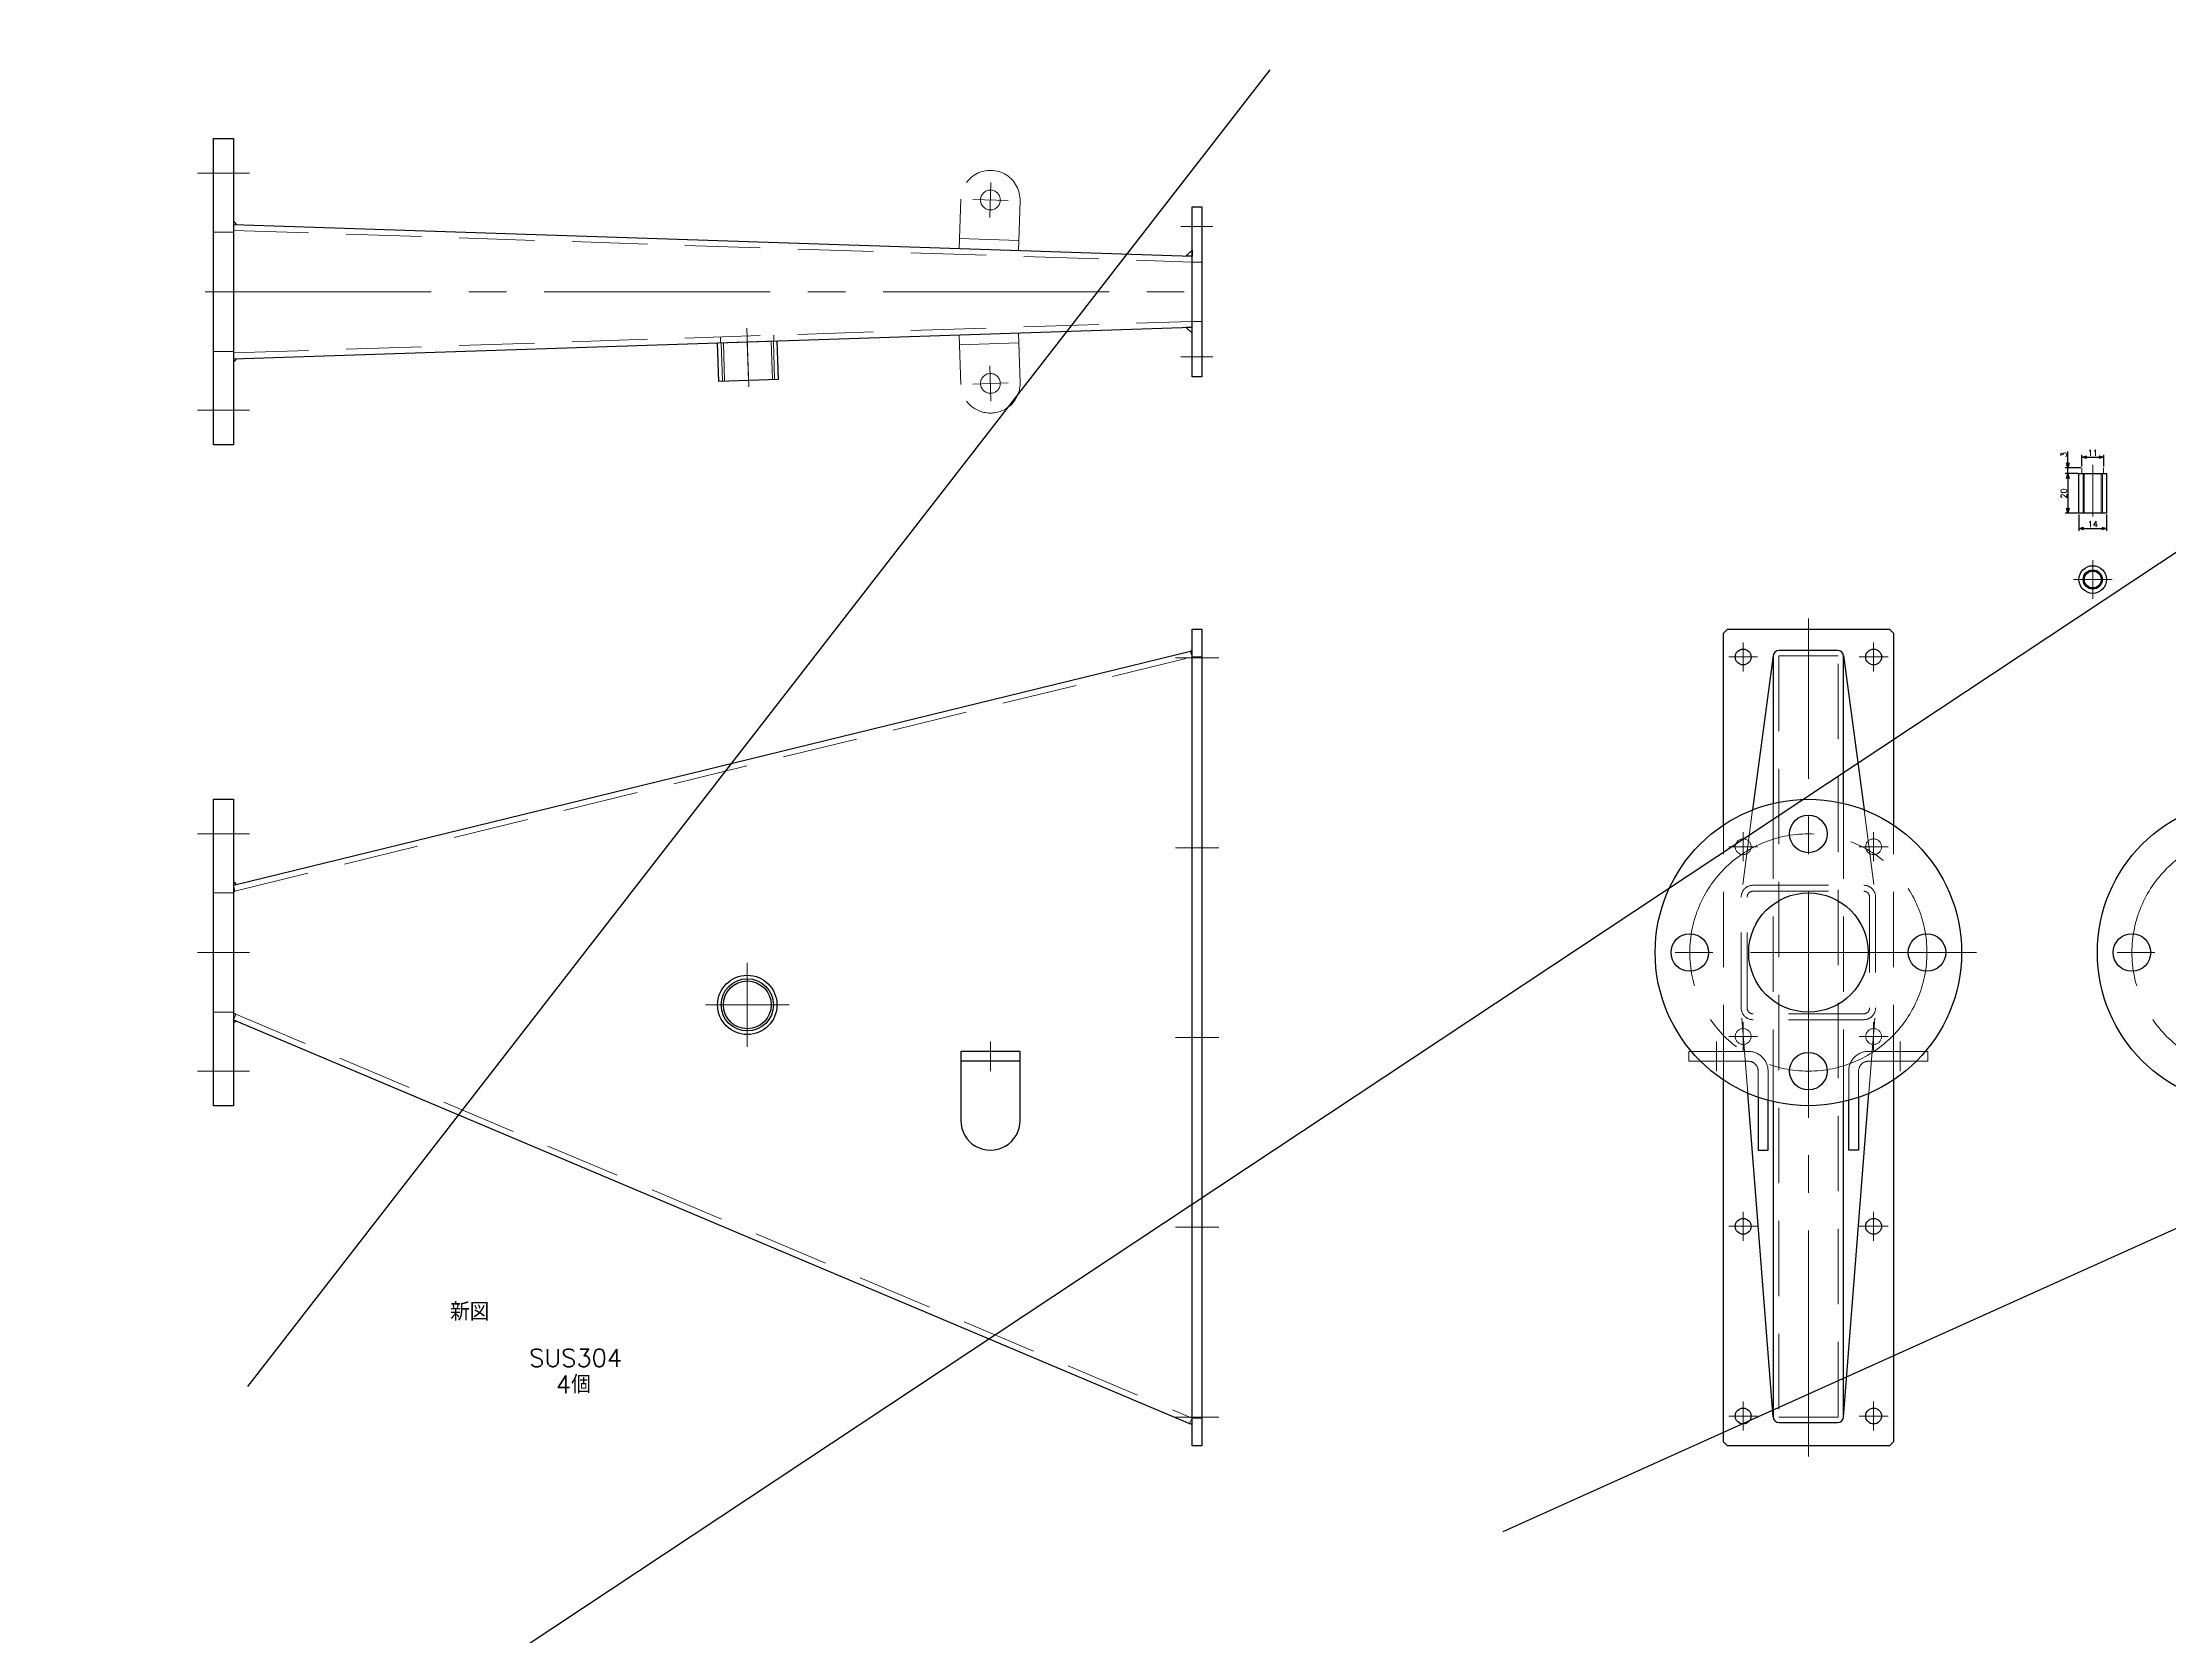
# Model space of a CAD drawing. Header units: millimetres. Extents: x -16130 to 36813, y -8099 to 27484.
# Drawn here: x 7992 to 9068, y 25381 to 26187 of the extents above; entities that cross this region are included whole.
import ezdxf

# ---------------------------------------------------------------- set-up
doc = ezdxf.new("R2010")
doc.units = ezdxf.units.MM
doc.header["$LTSCALE"] = 6
doc.header["$PDMODE"] = 99
doc.header["$PDSIZE"] = 1
doc.linetypes.add('CENTER2', pattern=[28.575, 19.05, -3.175, 3.175, -3.175])
doc.linetypes.add('HIDDEN', pattern=[9.525, 6.35, -3.175])
for name, color, linetype, lineweight in [('04_HIDDEN', 2, 'HIDDEN', 13), ('05_CENTER', 4, 'CENTER2', 13), ('07_TEXT', 3, 'Continuous', 13), ('08_DIM', 3, 'Continuous', 13)]:
    doc.layers.add(name, color=color, linetype=linetype, lineweight=lineweight)
doc.layers.add('10_DRAFT', color=8, linetype='Continuous', lineweight=0, plot=False)
doc.styles.add('KSS_TXT', font='txt.shx', dxfattribs={"bigfont": 'extfont2.shx'})
doc.dimstyles.new('KSS_DIM', dxfattribs={"dimtxt": 3, "dimasz": 2.5, "dimexe": 1.25, "dimexo": 0.625, "dimtad": 1, "dimdsep": 46, "dimtxsty": 'KSS_TXT', "dimblk": 'OPEN30', "dimcen": 0, "dimazin": 2, "dimtfac": 0.75, "dimtmove": 0, "dimatfit": 3, "dimldrblk": 'OPEN30', "dimfxl": 1, "dimtolj": 1, "dimarcsym": 0})

# ---------------------------------------------------------------- blocks, each defined once
blk = doc.blocks.new('A$C68293EE5_1_1')
at = {"color": 0}
blk.add_lwpolyline([(20, -23.2), (20, -50), (25, -50), (25, -24.8)], dxfattribs=at)
at = {"layer": '04_HIDDEN'}
for points in [[(15, 0), (-15, 0), (-15, -5), (15, -5, -0.414214), (20, -10), (20, -23.2)], [(25, -24.8), (25, -10, 0.414214), (15, 0)]]:
    blk.add_lwpolyline(points, format="xyb", dxfattribs=at)
at = {"layer": '05_CENTER'}
blk.add_line((-1, 5), (-1, -10), dxfattribs=at)
blk = doc.blocks.new('A$C473A0517_1_1_1')
at = {"color": 0}
for p, q in [((14.8, 152.8), (-14.8, 152.8)), ((-17.8, 149.8), (-17.8, 75.4)), ((17.8, 75.4), (17.8, 149.8)), ((-17.8, -75.4), (-17.8, -234.8)), ((17.8, -234.8), (17.8, -75.4)), ((-14.8, -237.8), (14.8, -237.8))]:
    blk.add_line(p, q, dxfattribs=at)
for p, q in [((-17.8, 150.2), (-28.2, 72.2)), ((17.8, 150.2), (28.2, 72.2)), ((-17.8, -235), (-30.6, -71.2)), ((17.8, -235), (30.6, -71.2))]:
    blk.add_line(p, q)
for points in [[(-43, 64.5), (-43, 161.5), (-41, 163.5), (41, 163.5), (43, 161.5), (43, 64.5)], [(43, -64.5), (43, -247.5), (41, -249.5), (-41, -249.5), (-43, -247.5), (-43, -64.5)]]:
    blk.add_lwpolyline(points, dxfattribs=at)
for centre, radius in [((-33, 149.5), 4), ((33, 149.5), 4), ((0, 0), 77.5), ((0, 60), 9.5), ((0, 0), 30.2), ((-60, 0), 9.5), ((60, 0), 9.5), ((0, -60), 9.5), ((-33, -138.5), 4), ((33, -138.5), 4), ((-33, -234.5), 4), ((33, -234.5), 4)]:
    blk.add_circle(centre, radius, dxfattribs=at)
for centre, start, end in [((-14.8, 149.8), 90, 180), ((14.8, 149.8), 0, 90), ((-14.8, -234.8), 180, 270), ((14.8, -234.8), 270, 0)]:
    blk.add_arc(centre, 3, start, end, dxfattribs=at)
at = {"layer": '04_HIDDEN'}
for p, q in [((-17.8, 75.4), (-17.8, -75.4)), ((17.8, 75.4), (17.8, -75.4)), ((-28.2, 72.2), (-33.9, 28.8)), ((28.2, 72.2), (33.9, 28.8)), ((-30.6, -71.2), (-34, -28.5)), ((30.6, -71.2), (34, -28.5))]:
    blk.add_line(p, q, dxfattribs=at)
blk.add_lwpolyline([(-15, -235), (15, -235), (15, 150), (-15, 150)], close=True, dxfattribs=at)
for points in [[(-43, -64.5), (-43, 64.5)], [(43, -64.5), (43, 64.5)]]:
    blk.add_lwpolyline(points, dxfattribs=at)
for points in [[(-28, 34), (28, 34, -0.414214), (34, 28), (34, -28, -0.414214), (28, -34), (-28, -34, -0.414214), (-34, -28), (-34, 28, -0.414214)], [(-28, 31), (28, 31, -0.414214), (31, 28), (31, -28, -0.414214), (28, -31), (-28, -31, -0.414214), (-31, -28), (-31, 28, -0.414214)]]:
    blk.add_lwpolyline(points, format="xyb", close=True, dxfattribs=at)
for centre in [(-33, 53.5), (33, 53.5), (-33, -42.5), (33, -42.5)]:
    blk.add_circle(centre, 4, dxfattribs=at)
at = {"layer": '05_CENTER'}
for p, q in [((0, -255), (0, 169)), ((-33, 142.2), (-33, 156.8)), ((33, 142.2), (33, 156.8)), ((-25.7, 149.5), (-40.3, 149.5)), ((25.7, 149.5), (40.3, 149.5)), ((-33, 46.2), (-33, 60.8)), ((33, 46.2), (33, 60.8)), ((-25.7, 53.5), (-40.3, 53.5)), ((25.7, 53.5), (40.3, 53.5)), ((85, 0), (-85, 0)), ((-25.7, -42.5), (-40.3, -42.5)), ((-33, -49.8), (-33, -35.2)), ((25.7, -42.5), (40.3, -42.5)), ((33, -49.8), (33, -35.2)), ((-25.7, -138.5), (-40.3, -138.5)), ((-33, -145.8), (-33, -131.2)), ((25.7, -138.5), (40.3, -138.5)), ((33, -145.8), (33, -131.2)), ((-25.7, -234.5), (-40.3, -234.5)), ((-33, -241.8), (-33, -227.2)), ((25.7, -234.5), (40.3, -234.5)), ((33, -241.8), (33, -227.2))]:
    blk.add_line(p, q, dxfattribs=at)
blk.add_circle((0, 0), 60, dxfattribs=at)
at = {"layer": '10_DRAFT'}
for p, q in [((19.1, 0), (-19.1, 0)), ((15, 0), (-15, 0))]:
    blk.add_line(p, q, dxfattribs=at)
blk.add_blockref('A$C68293EE5_1_1', (-45.4, -50))
at = {"xscale": -1}
blk.add_blockref('A$C68293EE5_1_1', (45.4, -50), dxfattribs=at)
blk = doc.blocks.new('A$C2271572E_1_1_1')
at = {"color": 0}
for centre, radius in [((0, 0), 77.5), ((0, 60), 9.5), ((0, 0), 30.2), ((-60, 0), 9.5), ((60, 0), 9.5), ((0, -60), 9.5)]:
    blk.add_circle(centre, radius, dxfattribs=at)
at = {"layer": '04_HIDDEN'}
for points in [[(-28, 34), (28, 34, -0.414214), (34, 28), (34, -28, -0.414214), (28, -34), (-28, -34, -0.414214), (-34, -28), (-34, 28, -0.414214)], [(-28, 31), (28, 31, -0.414214), (31, 28), (31, -28, -0.414214), (28, -31), (-28, -31, -0.414214), (-31, -28), (-31, 28, -0.414214)]]:
    blk.add_lwpolyline(points, format="xyb", close=True, dxfattribs=at)
at = {"layer": '05_CENTER'}
for p, q in [((0, -85), (0, 85)), ((0, 75.7), (0, 44.3)), ((85, 0), (-85, 0)), ((0, -44.3), (0, -75.7))]:
    blk.add_line(p, q, dxfattribs=at)
blk.add_circle((0, 0), 60, dxfattribs=at)
blk = doc.blocks.new('_Open30')
at = {"color": 0, "linetype": 'ByBlock', "lineweight": -2}
for p, q in [((-1, 0.27), (0, 0)), ((0, 0), (-1, -0.27)), ((0, 0), (-1, 0))]:
    blk.add_line(p, q, dxfattribs=at)
blk = doc.blocks.new('*D2601')
at = {"layer": '08_DIM', "color": 0, "lineweight": -2, "transparency": 16777216}
for p, q in [((9024, 25972.5), (9024, 25978.5)), ((9026.5, 25977.3), (9032.5, 25977.3)), ((9035, 25972.5), (9035, 25978.5))]:
    blk.add_line(p, q, dxfattribs=at)
at = {"layer": 'Defpoints', "color": 0, "transparency": 16777216}
for p in [(9035, 25977.3), (9024, 25971.9), (9035, 25971.9)]:
    blk.add_point(p, dxfattribs=at)
at = {"layer": '08_DIM', "color": 0, "lineweight": -2, "transparency": 16777216, "xscale": 2.5, "yscale": 2.5, "zscale": 2.5, "rotation": 180}
blk.add_blockref('_Open30', (9024, 25977.3), dxfattribs=at)
at = {"layer": '08_DIM', "color": 0, "lineweight": -2, "transparency": 16777216, "xscale": 2.5, "yscale": 2.5, "zscale": 2.5}
blk.add_blockref('_Open30', (9035, 25977.3), dxfattribs=at)
at = {"layer": '08_DIM', "color": 0, "transparency": 16777216, "insert": (9029.5, 25979.4), "char_height": 3, "attachment_point": 5, "style": 'KSS_TXT'}
blk.add_mtext('\\A1;11', dxfattribs=at)
blk = doc.blocks.new('*D2602')
at = {"layer": '08_DIM', "color": 0, "lineweight": -2, "transparency": 16777216}
for p, q in [((9021.9, 25968.9), (9015.6, 25968.9)), ((9016.9, 25966.4), (9016.9, 25951.4)), ((9021.9, 25948.9), (9015.6, 25948.9))]:
    blk.add_line(p, q, dxfattribs=at)
at = {"layer": 'Defpoints', "color": 0, "transparency": 16777216}
for p in [(9022.5, 25968.9), (9016.9, 25948.9), (9022.5, 25948.9)]:
    blk.add_point(p, dxfattribs=at)
at = {"layer": '08_DIM', "color": 0, "lineweight": -2, "transparency": 16777216, "xscale": 2.5, "yscale": 2.5, "zscale": 2.5}
for p, rotation in [((9016.9, 25968.9), 90), ((9016.9, 25948.9), 270)]:
    blk.add_blockref('_Open30', p, dxfattribs=dict(at, rotation=rotation))
at = {"layer": '08_DIM', "color": 0, "transparency": 16777216, "insert": (9014.8, 25958.9), "char_height": 3, "attachment_point": 5, "rotation": 90, "style": 'KSS_TXT'}
blk.add_mtext('\\A1;20', dxfattribs=at)
blk = doc.blocks.new('*D2603')
at = {"layer": '08_DIM', "color": 0, "lineweight": -2, "transparency": 16777216}
for p, q in [((9016.9, 25974.4), (9016.9, 25980.1)), ((9023.4, 25971.9), (9015.6, 25971.9)), ((9021.9, 25968.9), (9015.6, 25968.9)), ((9016.9, 25968.9), (9016.9, 25971.9)), ((9016.9, 25966.4), (9016.9, 25963.9))]:
    blk.add_line(p, q, dxfattribs=at)
at = {"layer": 'Defpoints', "color": 0, "transparency": 16777216}
for p in [(9016.9, 25971.9), (9022.5, 25968.9), (9024, 25971.9)]:
    blk.add_point(p, dxfattribs=at)
at = {"layer": '08_DIM', "color": 0, "lineweight": -2, "transparency": 16777216, "xscale": 2.5, "yscale": 2.5, "zscale": 2.5}
for p, rotation in [((9016.9, 25971.9), 270), ((9016.9, 25968.9), 90)]:
    blk.add_blockref('_Open30', p, dxfattribs=dict(at, rotation=rotation))
at = {"layer": '08_DIM', "color": 0, "transparency": 16777216, "insert": (9014.8, 25978.5), "char_height": 3, "attachment_point": 5, "rotation": 90, "style": 'KSS_TXT'}
blk.add_mtext('\\A1;3', dxfattribs=at)
blk = doc.blocks.new('*D2605')
at = {"layer": '08_DIM', "color": 0, "lineweight": -2, "transparency": 16777216}
for p, q in [((9022.5, 25948.3), (9022.5, 25939.9)), ((9036.5, 25948.3), (9036.5, 25939.9)), ((9025, 25941.1), (9034, 25941.1))]:
    blk.add_line(p, q, dxfattribs=at)
at = {"layer": 'Defpoints', "color": 0, "transparency": 16777216}
for p in [(9022.5, 25948.9), (9036.5, 25948.9), (9036.5, 25941.1)]:
    blk.add_point(p, dxfattribs=at)
at = {"layer": '08_DIM', "color": 0, "lineweight": -2, "transparency": 16777216, "xscale": 2.5, "yscale": 2.5, "zscale": 2.5, "rotation": 180}
blk.add_blockref('_Open30', (9022.5, 25941.1), dxfattribs=at)
at = {"layer": '08_DIM', "color": 0, "lineweight": -2, "transparency": 16777216, "xscale": 2.5, "yscale": 2.5, "zscale": 2.5}
blk.add_blockref('_Open30', (9036.5, 25941.1), dxfattribs=at)
at = {"layer": '08_DIM', "color": 0, "transparency": 16777216, "insert": (9029.5, 25943.3), "char_height": 3, "attachment_point": 5, "style": 'KSS_TXT'}
blk.add_mtext('\\A1;14', dxfattribs=at)
blk = doc.blocks.new('A$C580236FF_1_1')
at = {"color": 0}
for radius in [7, 4.86, 4.28]:
    blk.add_circle((0, 0), radius, dxfattribs=at)
at = {"layer": '05_CENTER'}
for p, q in [((9.8, 0), (-9.8, 0)), ((0, -9.8), (0, 9.8))]:
    blk.add_line(p, q, dxfattribs=at)
blk = doc.blocks.new('A$C0BF608F2_1_1')
at = {"color": 0}
blk.add_lwpolyline([(-7, 0), (7, 0), (7, -20), (-7, -20)], close=True, dxfattribs=at)
at = {"layer": '04_HIDDEN'}
for p, q in [((-5.5, 3), (-5.5, 0)), ((-4.9, 0), (-4.9, -20)), ((-4.3, 0), (-4.3, -20)), ((4.3, 0), (4.3, -20)), ((4.9, 0), (4.9, -20)), ((5.5, 3), (5.5, 0))]:
    blk.add_line(p, q, dxfattribs=at)
at = {"layer": '05_CENTER'}
blk.add_line((0, -21.6), (0, 4.4), dxfattribs=at)
blk = doc.blocks.new('A$C09AF2F59_1_1')
at = {"color": 0}
blk.add_lwpolyline([(25, 15), (0, 15, 1), (0, -15), (25, -15)], format="xyb", close=True, dxfattribs=at)
blk.add_circle((0, 0), 5, dxfattribs=at)
at = {"layer": '04_HIDDEN'}
blk.add_line((20, -15), (20, 15), dxfattribs=at)
at = {"layer": '05_CENTER'}
for p, q in [((8.9, 0), (-8.9, 0)), ((0, -8.9), (0, 8.9))]:
    blk.add_line(p, q, dxfattribs=at)
blk = doc.blocks.new('A$C091C3F56_1_1')
at = {"color": 0}
blk.add_lwpolyline([(-15, 0), (15, 0), (15, -19.5), (-15, -19.5)], close=True, dxfattribs=at)
at = {"layer": '04_HIDDEN'}
for p, q in [((-13.5, 3), (-13.5, 0)), ((-12.1, 0), (-12.1, -19.5)), ((13.2, 0), (13.2, -19.5)), ((13.5, 3), (13.5, 0)), ((-13.2, 0), (-13.2, -19.5)), ((12.1, 0), (12.1, -19.5))]:
    blk.add_line(p, q, dxfattribs=at)
at = {"layer": '05_CENTER'}
blk.add_line((0, -22.8), (0, 7), dxfattribs=at)
at = {"layer": '10_DRAFT'}
blk.add_line((0, 0), (0, -19.5), dxfattribs=at)
blk = doc.blocks.new('A$C684FA836')
at = {"color": 0}
for p, q in [((-489.9, 34), (-5, 18)), ((-489.9, -34), (-5, -18))]:
    blk.add_line(p, q, dxfattribs=at)
for points in [[(-500, 77.5), (-490, 77.5), (-490, -77.5), (-500, -77.5)], [(0, -43), (-5, -43), (-5, 43), (0, 43)]]:
    blk.add_lwpolyline(points, close=True, dxfattribs=at)
at = {"color": 3}
for points in [[(-5, 18), (-8, 18.1), (-8, 18.1), (-5, 21)], [(-5, -18), (-8, -18.1), (-8, -18.1), (-5, -21)]]:
    blk.add_lwpolyline(points, close=True, dxfattribs=at)
for centre, start, end in [((-490, 33.8), 6.6623, 90.8054), ((-490, -33.8), 269.1946, 353.3377)]:
    blk.add_arc(centre, 1.44, start, end, dxfattribs=at)
at = {"layer": '04_HIDDEN'}
for p, q in [((-489.9, 34), (-490, 31)), ((-500, 30.2), (-490, 30.2)), ((-490, 31), (-5.1, 15)), ((-5, 18), (-5.1, 15)), ((-5, 15), (0, 15)), ((-490, -31), (-5.1, -15)), ((-5, -18), (-5.1, -15)), ((-5, -15), (0, -15)), ((-500, -30.3), (-490, -30.3)), ((-489.9, -34), (-490, -31))]:
    blk.add_line(p, q, dxfattribs=at)
at = {"layer": '05_CENTER'}
for p, q in [((-508.2, 60), (-481.9, 60)), ((-10.6, 33), (5.5, 33)), ((-504.2, 0), (2.5, 0)), ((-10.6, -33), (5.5, -33)), ((-508.2, -60), (-481.9, -60))]:
    blk.add_line(p, q, dxfattribs=at)
at = {"rotation": 1.886962596826822}
blk.add_blockref('A$C091C3F56_1_1', (-230, -25.4), dxfattribs=at)
at = {"layer": '04_HIDDEN', "rotation": 268.1130373985578}
blk.add_blockref('A$C09AF2F59_1_1', (-107, 46.4), dxfattribs=at)
at = {"layer": '04_HIDDEN', "xscale": -1, "rotation": 271.8869626014422}
blk.add_blockref('A$C09AF2F59_1_1', (-107, -46.4), dxfattribs=at)
blk = doc.blocks.new('A$C30B32F76_1_1')
at = {"color": 0}
blk.add_line((-15, -12), (-45, -12), dxfattribs=at)
blk.add_lwpolyline([(-15, -7), (-45, -7), (-45, -42, 1.000008), (-15, -42)], format="xyb", close=True, dxfattribs=at)
at = {"layer": '05_CENTER'}
blk.add_line((-30, -2), (-30, -17), dxfattribs=at)
blk = doc.blocks.new('A$C4DCA1887_1_1')
at = {"color": 0}
for radius in [15, 13.2, 12.1]:
    blk.add_circle((0, 0), radius, dxfattribs=at)
at = {"layer": '05_CENTER'}
for p, q in [((0, -21.2), (0, 21.2)), ((21.2, 0), (-21.2, 0))]:
    blk.add_line(p, q, dxfattribs=at)
blk = doc.blocks.new('A$C684FA84F')
at = {"color": 0}
for p, q in [((-490, 77), (-5.7, 195.4)), ((-490, 9), (-6.2, -195.3))]:
    blk.add_line(p, q, dxfattribs=at)
for points in [[(0, -206.5), (-5, -206.5), (-5, 206.5), (0, 206.5)], [(-500, 120.5), (-490, 120.5), (-490, -34.5), (-500, -34.5)]]:
    blk.add_lwpolyline(points, close=True, dxfattribs=at)
at = {"color": 3}
for centre, radius, start, end in [((-4.3, 190.8), 4.88, 98.8311, 107.431), ((-490, 77), 1.5, 13.8582, 90), ((-490.7, 78.7), 4.88, 278.8311, 287.431), ((-490.9, 7.2), 5, 65.4564, 79.5156), ((-490, 9.2), 1.5, 270, 330.5665), ((-4.1, -190.7), 5, 245.4636, 259.517)]:
    blk.add_arc(centre, radius, start, end, dxfattribs=at)
at = {"layer": '04_HIDDEN'}
for p, q in [((-5, 192.5), (-5.7, 195.4)), ((-489.3, 74.1), (-5, 192.5)), ((-5, 192.5), (0, 192.5)), ((-489.3, 74.1), (-490, 77)), ((-500, 73.2), (-490, 73.2)), ((-500, 12.8), (-490, 12.8)), ((-488.8, 11.8), (-490, 9)), ((-488.8, 11.8), (-5, -192.5)), ((-5, -192.5), (-6.2, -195.3)), ((-5, -192.5), (0, -192.5))]:
    blk.add_line(p, q, dxfattribs=at)
at = {"layer": '05_CENTER'}
for p, q in [((-13.4, 192), (8.5, 192)), ((-508.2, 103), (-481.9, 103)), ((-13.4, 96), (8.5, 96)), ((-508.2, 43), (-481.9, 43)), ((-13.4, 0), (8.5, 0)), ((-508.2, -17), (-481.9, -17)), ((-13.4, -96), (8.5, -96)), ((-13.4, -192), (8.5, -192))]:
    blk.add_line(p, q, dxfattribs=at)
blk.add_blockref('A$C4DCA1887_1_1', (-230, 16.5))
at = {"color": 0}
blk.add_blockref('A$C30B32F76_1_1', (-77, 0), dxfattribs=at)

msp = doc.modelspace()

# ---------------------------------------------------------------- linework, layer by layer
at = {"color": 2}
for p, q in [((10501.03487, 26876.38116), (5833.28263, 23783.09533)), ((8613.08428, 26173.11989), (8096.00692, 25507.12424)), ((10211.6629, 26100.07571), (8731.03843, 25433.64253))]:
    msp.add_line(p, q, dxfattribs=at)

# ---------------------------------------------------------------- block references
for name, p in [('A$C684FA836', (8578.79224, 26060.93942)), ('A$C0BF608F2_1_1', (9029.47582, 25968.89637)), ('A$C580236FF_1_1', (9029.47582, 25915.34511)), ('A$C684FA84F', (8578.79224, 25683.65839)), ('A$C473A0517_1_1_1', (8885.6072, 25726.65839)), ('A$C2271572E_1_1_1', (9109.29437, 25726.65839))]:
    msp.add_blockref(name, p)

# ---------------------------------------------------------------- texts
at = {"layer": '07_TEXT', "color": 1, "style": 'KSS_TXT'}
msp.add_text('新図', height=9, dxfattribs=at).set_placement((8198.46228, 25540.46818))
at = {"layer": '08_DIM', "color": 1, "style": 'KSS_TXT'}
for s, p in [('SUS304', (8238.43058, 25517.06201)), ('4個', (8251.97895, 25503.68403))]:
    msp.add_text(s, height=9, dxfattribs=at).set_placement(p)

# ---------------------------------------------------------------- dimensions: what is measured, and where the dimension line sits
at = {"layer": '08_DIM'}
for base, p2, picture, middle in [((9016.88247, 25971.89637), (9023.97582, 25971.89637), '*D2603', (9014.75747, 25978.52137)), ((9016.88247, 25948.89637), (9022.47582, 25948.89637), '*D2602', (9014.75747, 25958.89637))]:
    dim = msp.add_linear_dim(base=base, p1=(9022.47582, 25968.89637), p2=p2, angle=90, dimstyle='KSS_DIM', override={"dimscale": 1}, dxfattribs=at)
    dim.commit()
    dim.dimension.update_dxf_attribs({"geometry": picture, "text_midpoint": middle})
for base, p1, p2, picture, middle in [((9034.97582, 25977.27766), (9023.97582, 25971.89637), (9034.97582, 25971.89637), '*D2601', (9029.47582, 25979.40266)), ((9036.47582, 25941.12861), (9022.47582, 25948.89637), (9036.47582, 25948.89637), '*D2605', (9029.47582, 25943.25361))]:
    dim = msp.add_linear_dim(base=base, p1=p1, p2=p2, dimstyle='KSS_DIM', override={"dimscale": 1}, dxfattribs=at)
    dim.commit()
    dim.dimension.update_dxf_attribs({"geometry": picture, "text_midpoint": middle})

doc.saveas('drawing.dxf')
